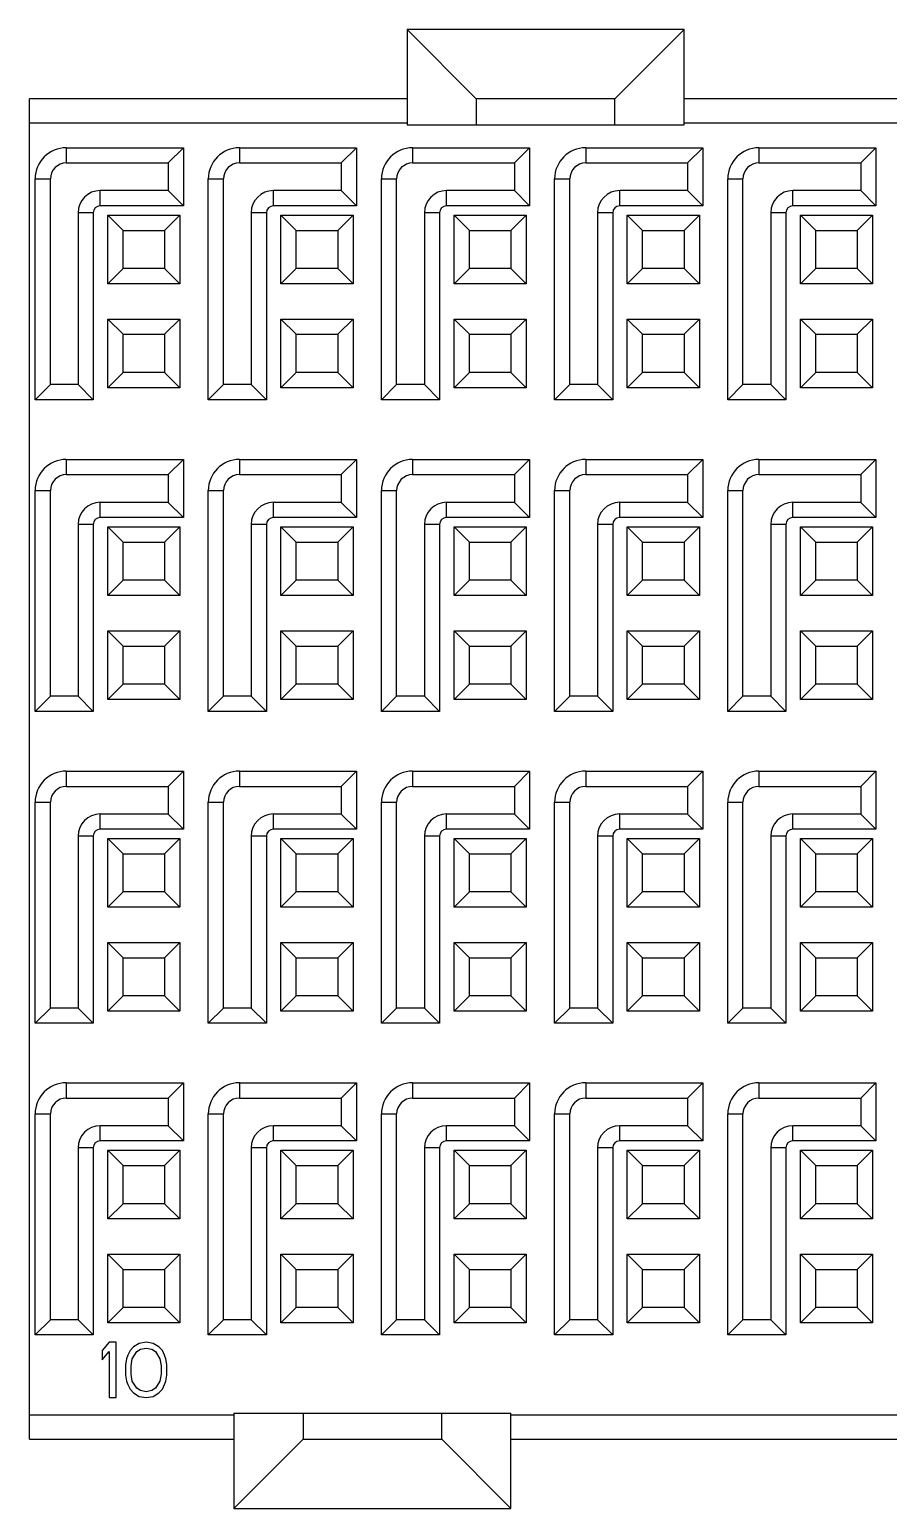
# Model space of a CAD drawing. Extents: x 0 to 420, y 0 to 297.
# Drawn here: x 103.05 to 115.45, y 86.64 to 107.99 of the extents above; entities that cross this region are included whole.
import ezdxf

# ---------------------------------------------------------------- set-up
doc = ezdxf.new("R2010")
doc.units = 0
doc.header["$LTSCALE"] = 23.1
doc.layers.get('0').update_dxf_attribs({"linetype": 'CONTINUOUS'})

msp = doc.modelspace()

# ---------------------------------------------------------------- linework, layer by layer
at = {"color": 7, "linetype": 'CONTINUOUS'}
for p, q in [((108.5, 107.987), (108.5, 106.612)), ((108.5, 107.987), (109.5, 106.987)), ((112.5, 107.987), (108.5, 107.987)), ((112.5, 107.987), (111.5, 106.987)), ((112.5, 106.612), (112.5, 107.987)), ((103.05, 87.638), (103.05, 106.987)), ((108.5, 106.987), (103.05, 106.987)), ((109.5, 106.987), (109.5, 106.612)), ((111.5, 106.987), (109.5, 106.987)), ((111.5, 106.612), (111.5, 106.987)), ((118.5, 106.987), (112.5, 106.987)), ((108.5, 106.638), (103.05, 106.638)), ((108.5, 106.612), (112.5, 106.612)), ((118.5, 106.638), (112.5, 106.638)), ((103.58, 106.282), (103.58, 106.062)), ((103.58, 106.282), (105.27, 106.282)), ((105.05, 106.062), (105.27, 106.282)), ((105.27, 106.282), (105.27, 105.442)), ((106.08, 106.282), (106.08, 106.062)), ((106.08, 106.282), (107.77, 106.282)), ((107.55, 106.062), (107.77, 106.282)), ((107.77, 106.282), (107.77, 105.442)), ((108.58, 106.282), (108.58, 106.062)), ((108.58, 106.282), (110.27, 106.282)), ((110.05, 106.062), (110.27, 106.282)), ((110.27, 106.282), (110.27, 105.442)), ((111.08, 106.282), (111.08, 106.062)), ((111.08, 106.282), (112.77, 106.282)), ((112.55, 106.062), (112.77, 106.282)), ((112.77, 106.282), (112.77, 105.442)), ((113.58, 106.282), (113.58, 106.062)), ((113.58, 106.282), (115.27, 106.282)), ((115.05, 106.062), (115.27, 106.282)), ((115.27, 106.282), (115.27, 105.442)), ((103.58, 106.062), (105.05, 106.062)), ((105.05, 106.062), (105.05, 105.662)), ((106.08, 106.062), (107.55, 106.062)), ((107.55, 106.062), (107.55, 105.662)), ((108.58, 106.062), (110.05, 106.062)), ((110.05, 106.062), (110.05, 105.662)), ((111.08, 106.062), (112.55, 106.062)), ((112.55, 106.062), (112.55, 105.662)), ((113.58, 106.062), (115.05, 106.062)), ((115.05, 106.062), (115.05, 105.662)), ((103.13, 102.642), (103.13, 105.832)), ((103.13, 105.832), (103.35, 105.832)), ((103.35, 102.862), (103.35, 105.832)), ((105.63, 102.642), (105.63, 105.832)), ((105.63, 105.832), (105.85, 105.832)), ((105.85, 102.862), (105.85, 105.832)), ((108.13, 102.642), (108.13, 105.832)), ((108.13, 105.832), (108.35, 105.832)), ((108.35, 102.862), (108.35, 105.832)), ((110.63, 102.642), (110.63, 105.832)), ((110.63, 105.832), (110.85, 105.832)), ((110.85, 102.862), (110.85, 105.832)), ((113.13, 102.642), (113.13, 105.832)), ((113.13, 105.832), (113.35, 105.832)), ((113.35, 102.862), (113.35, 105.832)), ((104.07, 105.442), (104.07, 105.662)), ((105.05, 105.662), (104.07, 105.662)), ((105.05, 105.662), (105.27, 105.442)), ((106.57, 105.442), (106.57, 105.662)), ((107.55, 105.662), (106.57, 105.662)), ((107.55, 105.662), (107.77, 105.442)), ((109.07, 105.442), (109.07, 105.662)), ((110.05, 105.662), (109.07, 105.662)), ((110.05, 105.662), (110.27, 105.442)), ((111.57, 105.442), (111.57, 105.662)), ((112.55, 105.662), (111.57, 105.662)), ((112.55, 105.662), (112.77, 105.442)), ((114.07, 105.442), (114.07, 105.662)), ((115.05, 105.662), (114.07, 105.662)), ((115.05, 105.662), (115.27, 105.442)), ((103.75, 105.343), (103.75, 102.862)), ((103.97, 105.343), (103.75, 105.343)), ((103.97, 105.343), (103.97, 102.642)), ((105.27, 105.442), (104.07, 105.442)), ((104.18, 104.317), (104.18, 105.308)), ((104.4, 105.088), (104.18, 105.308)), ((104.18, 105.308), (105.22, 105.308)), ((105, 105.088), (105.22, 105.308)), ((105.22, 105.308), (105.22, 104.317)), ((106.25, 105.343), (106.25, 102.862)), ((106.47, 105.343), (106.25, 105.343)), ((106.47, 105.343), (106.47, 102.642)), ((107.77, 105.442), (106.57, 105.442)), ((106.68, 104.317), (106.68, 105.308)), ((106.9, 105.088), (106.68, 105.308)), ((106.68, 105.308), (107.72, 105.308)), ((107.5, 105.088), (107.72, 105.308)), ((107.72, 105.308), (107.72, 104.317)), ((108.75, 105.343), (108.75, 102.862)), ((108.97, 105.343), (108.75, 105.343)), ((108.97, 105.343), (108.97, 102.642)), ((110.27, 105.442), (109.07, 105.442)), ((109.18, 104.317), (109.18, 105.308)), ((109.4, 105.088), (109.18, 105.308)), ((109.18, 105.308), (110.22, 105.308)), ((110, 105.088), (110.22, 105.308)), ((110.22, 105.308), (110.22, 104.317)), ((111.25, 105.343), (111.25, 102.862)), ((111.47, 105.343), (111.25, 105.343)), ((111.47, 105.343), (111.47, 102.642)), ((112.77, 105.442), (111.57, 105.442)), ((111.68, 104.317), (111.68, 105.308)), ((111.9, 105.088), (111.68, 105.308)), ((111.68, 105.308), (112.72, 105.308)), ((112.5, 105.088), (112.72, 105.308)), ((112.72, 105.308), (112.72, 104.317)), ((113.75, 105.343), (113.75, 102.862)), ((113.97, 105.343), (113.75, 105.343)), ((113.97, 105.343), (113.97, 102.642)), ((115.27, 105.442), (114.07, 105.442)), ((114.18, 104.317), (114.18, 105.308)), ((114.4, 105.088), (114.18, 105.308)), ((114.18, 105.308), (115.22, 105.308)), ((115, 105.088), (115.22, 105.308)), ((115.22, 105.308), (115.22, 104.317)), ((104.4, 104.537), (104.4, 105.088)), ((104.4, 105.088), (105, 105.088)), ((105, 105.088), (105, 104.537)), ((106.9, 104.537), (106.9, 105.088)), ((106.9, 105.088), (107.5, 105.088)), ((107.5, 105.088), (107.5, 104.537)), ((109.4, 104.537), (109.4, 105.088)), ((109.4, 105.088), (110, 105.088)), ((110, 105.088), (110, 104.537)), ((111.9, 104.537), (111.9, 105.088)), ((111.9, 105.088), (112.5, 105.088)), ((112.5, 105.088), (112.5, 104.537)), ((114.4, 104.537), (114.4, 105.088)), ((114.4, 105.088), (115, 105.088)), ((115, 105.088), (115, 104.537)), ((104.4, 104.537), (104.18, 104.317)), ((105, 104.537), (104.4, 104.537)), ((105, 104.537), (105.22, 104.317)), ((106.9, 104.537), (106.68, 104.317)), ((107.5, 104.537), (106.9, 104.537)), ((107.5, 104.537), (107.72, 104.317)), ((109.4, 104.537), (109.18, 104.317)), ((110, 104.537), (109.4, 104.537)), ((110, 104.537), (110.22, 104.317)), ((111.9, 104.537), (111.68, 104.317)), ((112.5, 104.537), (111.9, 104.537)), ((112.5, 104.537), (112.72, 104.317)), ((114.4, 104.537), (114.18, 104.317)), ((115, 104.537), (114.4, 104.537)), ((115, 104.537), (115.22, 104.317)), ((105.22, 104.317), (104.18, 104.317)), ((107.72, 104.317), (106.68, 104.317)), ((110.22, 104.317), (109.18, 104.317)), ((112.72, 104.317), (111.68, 104.317)), ((115.22, 104.317), (114.18, 104.317)), ((104.18, 102.817), (104.18, 103.808)), ((104.4, 103.588), (104.18, 103.808)), ((104.18, 103.808), (105.22, 103.808)), ((105, 103.588), (105.22, 103.808)), ((105.22, 103.808), (105.22, 102.817)), ((106.68, 102.817), (106.68, 103.808)), ((106.9, 103.588), (106.68, 103.808)), ((106.68, 103.808), (107.72, 103.808)), ((107.5, 103.588), (107.72, 103.808)), ((107.72, 103.808), (107.72, 102.817)), ((109.18, 102.817), (109.18, 103.808)), ((109.4, 103.588), (109.18, 103.808)), ((109.18, 103.808), (110.22, 103.808)), ((110, 103.588), (110.22, 103.808)), ((110.22, 103.808), (110.22, 102.817)), ((111.68, 102.817), (111.68, 103.808)), ((111.9, 103.588), (111.68, 103.808)), ((111.68, 103.808), (112.72, 103.808)), ((112.5, 103.588), (112.72, 103.808)), ((112.72, 103.808), (112.72, 102.817)), ((114.18, 102.817), (114.18, 103.808)), ((114.4, 103.588), (114.18, 103.808)), ((114.18, 103.808), (115.22, 103.808)), ((115, 103.588), (115.22, 103.808)), ((115.22, 103.808), (115.22, 102.817)), ((104.4, 103.037), (104.4, 103.588)), ((104.4, 103.588), (105, 103.588)), ((105, 103.588), (105, 103.037)), ((106.9, 103.037), (106.9, 103.588)), ((106.9, 103.588), (107.5, 103.588)), ((107.5, 103.588), (107.5, 103.037)), ((109.4, 103.037), (109.4, 103.588)), ((109.4, 103.588), (110, 103.588)), ((110, 103.588), (110, 103.037)), ((111.9, 103.037), (111.9, 103.588)), ((111.9, 103.588), (112.5, 103.588)), ((112.5, 103.588), (112.5, 103.037)), ((114.4, 103.037), (114.4, 103.588)), ((114.4, 103.588), (115, 103.588)), ((115, 103.588), (115, 103.037)), ((104.4, 103.037), (104.18, 102.817)), ((105, 103.037), (104.4, 103.037)), ((105, 103.037), (105.22, 102.817)), ((106.9, 103.037), (106.68, 102.817)), ((107.5, 103.037), (106.9, 103.037)), ((107.5, 103.037), (107.72, 102.817)), ((109.4, 103.037), (109.18, 102.817)), ((110, 103.037), (109.4, 103.037)), ((110, 103.037), (110.22, 102.817)), ((111.9, 103.037), (111.68, 102.817)), ((112.5, 103.037), (111.9, 103.037)), ((112.5, 103.037), (112.72, 102.817)), ((114.4, 103.037), (114.18, 102.817)), ((115, 103.037), (114.4, 103.037)), ((115, 103.037), (115.22, 102.817)), ((103.35, 102.862), (103.13, 102.642)), ((103.75, 102.862), (103.35, 102.862)), ((103.75, 102.862), (103.97, 102.642)), ((105.22, 102.817), (104.18, 102.817)), ((105.85, 102.862), (105.63, 102.642)), ((106.25, 102.862), (105.85, 102.862)), ((106.25, 102.862), (106.47, 102.642)), ((107.72, 102.817), (106.68, 102.817)), ((108.35, 102.862), (108.13, 102.642)), ((108.75, 102.862), (108.35, 102.862)), ((108.75, 102.862), (108.97, 102.642)), ((110.22, 102.817), (109.18, 102.817)), ((110.85, 102.862), (110.63, 102.642)), ((111.25, 102.862), (110.85, 102.862)), ((111.25, 102.862), (111.47, 102.642)), ((112.72, 102.817), (111.68, 102.817)), ((113.35, 102.862), (113.13, 102.642)), ((113.75, 102.862), (113.35, 102.862)), ((113.75, 102.862), (113.97, 102.642)), ((115.22, 102.817), (114.18, 102.817)), ((103.97, 102.642), (103.13, 102.642)), ((106.47, 102.642), (105.63, 102.642)), ((108.97, 102.642), (108.13, 102.642)), ((111.47, 102.642), (110.63, 102.642)), ((113.97, 102.642), (113.13, 102.642)), ((103.58, 101.782), (103.58, 101.562)), ((103.58, 101.782), (105.27, 101.782)), ((105.05, 101.562), (105.27, 101.782)), ((105.27, 101.782), (105.27, 100.942)), ((106.08, 101.782), (106.08, 101.562)), ((106.08, 101.782), (107.77, 101.782)), ((107.55, 101.562), (107.77, 101.782)), ((107.77, 101.782), (107.77, 100.942)), ((108.58, 101.782), (108.58, 101.562)), ((108.58, 101.782), (110.27, 101.782)), ((110.05, 101.562), (110.27, 101.782)), ((110.27, 101.782), (110.27, 100.942)), ((111.08, 101.782), (111.08, 101.562)), ((111.08, 101.782), (112.77, 101.782)), ((112.55, 101.562), (112.77, 101.782)), ((112.77, 101.782), (112.77, 100.942)), ((113.58, 101.782), (113.58, 101.562)), ((113.58, 101.782), (115.27, 101.782)), ((115.05, 101.562), (115.27, 101.782)), ((115.27, 101.782), (115.27, 100.942)), ((103.58, 101.562), (105.05, 101.562)), ((105.05, 101.562), (105.05, 101.162)), ((106.08, 101.562), (107.55, 101.562)), ((107.55, 101.562), (107.55, 101.162)), ((108.58, 101.562), (110.05, 101.562)), ((110.05, 101.562), (110.05, 101.162)), ((111.08, 101.562), (112.55, 101.562)), ((112.55, 101.562), (112.55, 101.162)), ((113.58, 101.562), (115.05, 101.562)), ((115.05, 101.562), (115.05, 101.162)), ((103.13, 98.142), (103.13, 101.332)), ((103.13, 101.332), (103.35, 101.332)), ((103.35, 98.362), (103.35, 101.332)), ((105.63, 98.142), (105.63, 101.332)), ((105.63, 101.332), (105.85, 101.332)), ((105.85, 98.362), (105.85, 101.332)), ((108.13, 98.142), (108.13, 101.332)), ((108.13, 101.332), (108.35, 101.332)), ((108.35, 98.362), (108.35, 101.332)), ((110.63, 98.142), (110.63, 101.332)), ((110.63, 101.332), (110.85, 101.332)), ((110.85, 98.362), (110.85, 101.332)), ((113.13, 98.142), (113.13, 101.332)), ((113.13, 101.332), (113.35, 101.332)), ((113.35, 98.362), (113.35, 101.332)), ((104.07, 100.942), (104.07, 101.162)), ((105.05, 101.162), (104.07, 101.162)), ((105.05, 101.162), (105.27, 100.942)), ((106.57, 100.942), (106.57, 101.162)), ((107.55, 101.162), (106.57, 101.162)), ((107.55, 101.162), (107.77, 100.942)), ((109.07, 100.942), (109.07, 101.162)), ((110.05, 101.162), (109.07, 101.162)), ((110.05, 101.162), (110.27, 100.942)), ((111.57, 100.942), (111.57, 101.162)), ((112.55, 101.162), (111.57, 101.162)), ((112.55, 101.162), (112.77, 100.942)), ((114.07, 100.942), (114.07, 101.162)), ((115.05, 101.162), (114.07, 101.162)), ((115.05, 101.162), (115.27, 100.942)), ((103.75, 100.843), (103.75, 98.362)), ((103.97, 100.843), (103.75, 100.843)), ((103.97, 100.843), (103.97, 98.142)), ((105.27, 100.942), (104.07, 100.942)), ((104.18, 99.817), (104.18, 100.808)), ((104.4, 100.588), (104.18, 100.808)), ((104.18, 100.808), (105.22, 100.808)), ((105, 100.588), (105.22, 100.808)), ((105.22, 100.808), (105.22, 99.817)), ((106.25, 100.843), (106.25, 98.362)), ((106.47, 100.843), (106.25, 100.843)), ((106.47, 100.843), (106.47, 98.142)), ((107.77, 100.942), (106.57, 100.942)), ((106.68, 99.817), (106.68, 100.808)), ((106.9, 100.588), (106.68, 100.808)), ((106.68, 100.808), (107.72, 100.808)), ((107.5, 100.588), (107.72, 100.808)), ((107.72, 100.808), (107.72, 99.817)), ((108.75, 100.843), (108.75, 98.362)), ((108.97, 100.843), (108.75, 100.843)), ((108.97, 100.843), (108.97, 98.142)), ((110.27, 100.942), (109.07, 100.942)), ((109.18, 99.817), (109.18, 100.808)), ((109.4, 100.588), (109.18, 100.808)), ((109.18, 100.808), (110.22, 100.808)), ((110, 100.588), (110.22, 100.808)), ((110.22, 100.808), (110.22, 99.817)), ((111.25, 100.843), (111.25, 98.362)), ((111.47, 100.843), (111.25, 100.843)), ((111.47, 100.843), (111.47, 98.142)), ((112.77, 100.942), (111.57, 100.942)), ((111.68, 99.817), (111.68, 100.808)), ((111.9, 100.588), (111.68, 100.808)), ((111.68, 100.808), (112.72, 100.808)), ((112.5, 100.588), (112.72, 100.808)), ((112.72, 100.808), (112.72, 99.817)), ((113.75, 100.843), (113.75, 98.362)), ((113.97, 100.843), (113.75, 100.843)), ((113.97, 100.843), (113.97, 98.142)), ((115.27, 100.942), (114.07, 100.942)), ((114.18, 99.817), (114.18, 100.808)), ((114.4, 100.588), (114.18, 100.808)), ((114.18, 100.808), (115.22, 100.808)), ((115, 100.588), (115.22, 100.808)), ((115.22, 100.808), (115.22, 99.817)), ((104.4, 100.037), (104.4, 100.588)), ((104.4, 100.588), (105, 100.588)), ((105, 100.588), (105, 100.037)), ((106.9, 100.037), (106.9, 100.588)), ((106.9, 100.588), (107.5, 100.588)), ((107.5, 100.588), (107.5, 100.037)), ((109.4, 100.037), (109.4, 100.588)), ((109.4, 100.588), (110, 100.588)), ((110, 100.588), (110, 100.037)), ((111.9, 100.037), (111.9, 100.588)), ((111.9, 100.588), (112.5, 100.588)), ((112.5, 100.588), (112.5, 100.037)), ((114.4, 100.037), (114.4, 100.588)), ((114.4, 100.588), (115, 100.588)), ((115, 100.588), (115, 100.037)), ((104.4, 100.037), (104.18, 99.817)), ((105, 100.037), (104.4, 100.037)), ((105, 100.037), (105.22, 99.817)), ((106.9, 100.037), (106.68, 99.817)), ((107.5, 100.037), (106.9, 100.037)), ((107.5, 100.037), (107.72, 99.817)), ((109.4, 100.037), (109.18, 99.817)), ((110, 100.037), (109.4, 100.037)), ((110, 100.037), (110.22, 99.817)), ((111.9, 100.037), (111.68, 99.817)), ((112.5, 100.037), (111.9, 100.037)), ((112.5, 100.037), (112.72, 99.817)), ((114.4, 100.037), (114.18, 99.817)), ((115, 100.037), (114.4, 100.037)), ((115, 100.037), (115.22, 99.817)), ((105.22, 99.817), (104.18, 99.817)), ((107.72, 99.817), (106.68, 99.817)), ((110.22, 99.817), (109.18, 99.817)), ((112.72, 99.817), (111.68, 99.817)), ((115.22, 99.817), (114.18, 99.817)), ((104.18, 98.317), (104.18, 99.308)), ((104.4, 99.088), (104.18, 99.308)), ((104.18, 99.308), (105.22, 99.308)), ((105, 99.088), (105.22, 99.308)), ((105.22, 99.308), (105.22, 98.317)), ((106.68, 98.317), (106.68, 99.308)), ((106.9, 99.088), (106.68, 99.308)), ((106.68, 99.308), (107.72, 99.308)), ((107.5, 99.088), (107.72, 99.308)), ((107.72, 99.308), (107.72, 98.317)), ((109.18, 98.317), (109.18, 99.308)), ((109.4, 99.088), (109.18, 99.308)), ((109.18, 99.308), (110.22, 99.308)), ((110, 99.088), (110.22, 99.308)), ((110.22, 99.308), (110.22, 98.317)), ((111.68, 98.317), (111.68, 99.308)), ((111.9, 99.088), (111.68, 99.308)), ((111.68, 99.308), (112.72, 99.308)), ((112.5, 99.088), (112.72, 99.308)), ((112.72, 99.308), (112.72, 98.317)), ((114.18, 98.317), (114.18, 99.308)), ((114.4, 99.088), (114.18, 99.308)), ((114.18, 99.308), (115.22, 99.308)), ((115, 99.088), (115.22, 99.308)), ((115.22, 99.308), (115.22, 98.317)), ((104.4, 98.537), (104.4, 99.088)), ((104.4, 99.088), (105, 99.088)), ((105, 99.088), (105, 98.537)), ((106.9, 98.537), (106.9, 99.088)), ((106.9, 99.088), (107.5, 99.088)), ((107.5, 99.088), (107.5, 98.537)), ((109.4, 98.537), (109.4, 99.088)), ((109.4, 99.088), (110, 99.088)), ((110, 99.088), (110, 98.537)), ((111.9, 98.537), (111.9, 99.088)), ((111.9, 99.088), (112.5, 99.088)), ((112.5, 99.088), (112.5, 98.537)), ((114.4, 98.537), (114.4, 99.088)), ((114.4, 99.088), (115, 99.088)), ((115, 99.088), (115, 98.537)), ((104.4, 98.537), (104.18, 98.317)), ((105, 98.537), (104.4, 98.537)), ((105, 98.537), (105.22, 98.317)), ((106.9, 98.537), (106.68, 98.317)), ((107.5, 98.537), (106.9, 98.537)), ((107.5, 98.537), (107.72, 98.317)), ((109.4, 98.537), (109.18, 98.317)), ((110, 98.537), (109.4, 98.537)), ((110, 98.537), (110.22, 98.317)), ((111.9, 98.537), (111.68, 98.317)), ((112.5, 98.537), (111.9, 98.537)), ((112.5, 98.537), (112.72, 98.317)), ((114.4, 98.537), (114.18, 98.317)), ((115, 98.537), (114.4, 98.537)), ((115, 98.537), (115.22, 98.317)), ((103.35, 98.362), (103.13, 98.142)), ((103.75, 98.362), (103.35, 98.362)), ((103.75, 98.362), (103.97, 98.142)), ((105.22, 98.317), (104.18, 98.317)), ((105.85, 98.362), (105.63, 98.142)), ((106.25, 98.362), (105.85, 98.362)), ((106.25, 98.362), (106.47, 98.142)), ((107.72, 98.317), (106.68, 98.317)), ((108.35, 98.362), (108.13, 98.142)), ((108.75, 98.362), (108.35, 98.362)), ((108.75, 98.362), (108.97, 98.142)), ((110.22, 98.317), (109.18, 98.317)), ((110.85, 98.362), (110.63, 98.142)), ((111.25, 98.362), (110.85, 98.362)), ((111.25, 98.362), (111.47, 98.142)), ((112.72, 98.317), (111.68, 98.317)), ((113.35, 98.362), (113.13, 98.142)), ((113.75, 98.362), (113.35, 98.362)), ((113.75, 98.362), (113.97, 98.142)), ((115.22, 98.317), (114.18, 98.317)), ((103.97, 98.142), (103.13, 98.142)), ((106.47, 98.142), (105.63, 98.142)), ((108.97, 98.142), (108.13, 98.142)), ((111.47, 98.142), (110.63, 98.142)), ((113.97, 98.142), (113.13, 98.142)), ((103.58, 97.282), (103.58, 97.062)), ((103.58, 97.282), (105.27, 97.282)), ((105.05, 97.062), (105.27, 97.282)), ((105.27, 97.282), (105.27, 96.442)), ((106.08, 97.282), (106.08, 97.062)), ((106.08, 97.282), (107.77, 97.282)), ((107.55, 97.062), (107.77, 97.282)), ((107.77, 97.282), (107.77, 96.442)), ((108.58, 97.282), (108.58, 97.062)), ((108.58, 97.282), (110.27, 97.282)), ((110.05, 97.062), (110.27, 97.282)), ((110.27, 97.282), (110.27, 96.442)), ((111.08, 97.282), (111.08, 97.062)), ((111.08, 97.282), (112.77, 97.282)), ((112.55, 97.062), (112.77, 97.282)), ((112.77, 97.282), (112.77, 96.442)), ((113.58, 97.282), (113.58, 97.062)), ((113.58, 97.282), (115.27, 97.282)), ((115.05, 97.062), (115.27, 97.282)), ((115.27, 97.282), (115.27, 96.442)), ((103.58, 97.062), (105.05, 97.062)), ((105.05, 97.062), (105.05, 96.662)), ((106.08, 97.062), (107.55, 97.062)), ((107.55, 97.062), (107.55, 96.662)), ((108.58, 97.062), (110.05, 97.062)), ((110.05, 97.062), (110.05, 96.662)), ((111.08, 97.062), (112.55, 97.062)), ((112.55, 97.062), (112.55, 96.662)), ((113.58, 97.062), (115.05, 97.062)), ((115.05, 97.062), (115.05, 96.662)), ((103.13, 93.642), (103.13, 96.832)), ((103.13, 96.832), (103.35, 96.832)), ((103.35, 93.862), (103.35, 96.832)), ((105.63, 93.642), (105.63, 96.832)), ((105.63, 96.832), (105.85, 96.832)), ((105.85, 93.862), (105.85, 96.832)), ((108.13, 93.642), (108.13, 96.832)), ((108.13, 96.832), (108.35, 96.832)), ((108.35, 93.862), (108.35, 96.832)), ((110.63, 93.642), (110.63, 96.832)), ((110.63, 96.832), (110.85, 96.832)), ((110.85, 93.862), (110.85, 96.832)), ((113.13, 93.642), (113.13, 96.832)), ((113.13, 96.832), (113.35, 96.832)), ((113.35, 93.862), (113.35, 96.832)), ((104.07, 96.442), (104.07, 96.662)), ((105.05, 96.662), (104.07, 96.662)), ((105.05, 96.662), (105.27, 96.442)), ((106.57, 96.442), (106.57, 96.662)), ((107.55, 96.662), (106.57, 96.662)), ((107.55, 96.662), (107.77, 96.442)), ((109.07, 96.442), (109.07, 96.662)), ((110.05, 96.662), (109.07, 96.662)), ((110.05, 96.662), (110.27, 96.442)), ((111.57, 96.442), (111.57, 96.662)), ((112.55, 96.662), (111.57, 96.662)), ((112.55, 96.662), (112.77, 96.442)), ((114.07, 96.442), (114.07, 96.662)), ((115.05, 96.662), (114.07, 96.662)), ((115.05, 96.662), (115.27, 96.442)), ((103.75, 96.343), (103.75, 93.862)), ((103.97, 96.343), (103.75, 96.343)), ((103.97, 96.343), (103.97, 93.642)), ((105.27, 96.442), (104.07, 96.442)), ((104.18, 95.317), (104.18, 96.308)), ((104.4, 96.088), (104.18, 96.308)), ((104.18, 96.308), (105.22, 96.308)), ((105, 96.088), (105.22, 96.308)), ((105.22, 96.308), (105.22, 95.317)), ((106.25, 96.343), (106.25, 93.862)), ((106.47, 96.343), (106.25, 96.343)), ((106.47, 96.343), (106.47, 93.642)), ((107.77, 96.442), (106.57, 96.442)), ((106.68, 95.317), (106.68, 96.308)), ((106.9, 96.088), (106.68, 96.308)), ((106.68, 96.308), (107.72, 96.308)), ((107.5, 96.088), (107.72, 96.308)), ((107.72, 96.308), (107.72, 95.317)), ((108.75, 96.343), (108.75, 93.862)), ((108.97, 96.343), (108.75, 96.343)), ((108.97, 96.343), (108.97, 93.642)), ((110.27, 96.442), (109.07, 96.442)), ((109.18, 95.317), (109.18, 96.308)), ((109.4, 96.088), (109.18, 96.308)), ((109.18, 96.308), (110.22, 96.308)), ((110, 96.088), (110.22, 96.308)), ((110.22, 96.308), (110.22, 95.317)), ((111.25, 96.343), (111.25, 93.862)), ((111.47, 96.343), (111.25, 96.343)), ((111.47, 96.343), (111.47, 93.642)), ((112.77, 96.442), (111.57, 96.442)), ((111.68, 95.317), (111.68, 96.308)), ((111.9, 96.088), (111.68, 96.308)), ((111.68, 96.308), (112.72, 96.308)), ((112.5, 96.088), (112.72, 96.308)), ((112.72, 96.308), (112.72, 95.317)), ((113.75, 96.343), (113.75, 93.862)), ((113.97, 96.343), (113.75, 96.343)), ((113.97, 96.343), (113.97, 93.642)), ((115.27, 96.442), (114.07, 96.442)), ((114.18, 95.317), (114.18, 96.308)), ((114.18, 96.308), (115.22, 96.308)), ((114.4, 96.088), (114.18, 96.308)), ((115, 96.088), (115.22, 96.308)), ((115.22, 96.308), (115.22, 95.317)), ((104.4, 95.537), (104.4, 96.088)), ((104.4, 96.088), (105, 96.088)), ((105, 96.088), (105, 95.537)), ((106.9, 95.537), (106.9, 96.088)), ((106.9, 96.088), (107.5, 96.088)), ((107.5, 96.088), (107.5, 95.537)), ((109.4, 95.537), (109.4, 96.088)), ((109.4, 96.088), (110, 96.088)), ((110, 96.088), (110, 95.537)), ((111.9, 95.537), (111.9, 96.088)), ((111.9, 96.088), (112.5, 96.088)), ((112.5, 96.088), (112.5, 95.537)), ((114.4, 95.537), (114.4, 96.088)), ((114.4, 96.088), (115, 96.088)), ((115, 96.088), (115, 95.537)), ((104.4, 95.537), (104.18, 95.317)), ((105, 95.537), (104.4, 95.537)), ((105, 95.537), (105.22, 95.317)), ((106.9, 95.537), (106.68, 95.317)), ((107.5, 95.537), (106.9, 95.537)), ((107.5, 95.537), (107.72, 95.317)), ((109.4, 95.537), (109.18, 95.317)), ((110, 95.537), (109.4, 95.537)), ((110, 95.537), (110.22, 95.317)), ((111.9, 95.537), (111.68, 95.317)), ((112.5, 95.537), (111.9, 95.537)), ((112.5, 95.537), (112.72, 95.317)), ((114.4, 95.537), (114.18, 95.317)), ((115, 95.537), (114.4, 95.537)), ((115, 95.537), (115.22, 95.317)), ((105.22, 95.317), (104.18, 95.317)), ((107.72, 95.317), (106.68, 95.317)), ((110.22, 95.317), (109.18, 95.317)), ((112.72, 95.317), (111.68, 95.317)), ((115.22, 95.317), (114.18, 95.317)), ((104.18, 93.817), (104.18, 94.808)), ((104.4, 94.588), (104.18, 94.808)), ((104.18, 94.808), (105.22, 94.808)), ((105, 94.588), (105.22, 94.808)), ((105.22, 94.808), (105.22, 93.817)), ((106.68, 93.817), (106.68, 94.808)), ((106.9, 94.588), (106.68, 94.808)), ((106.68, 94.808), (107.72, 94.808)), ((107.5, 94.588), (107.72, 94.808)), ((107.72, 94.808), (107.72, 93.817)), ((109.18, 93.817), (109.18, 94.808)), ((109.4, 94.588), (109.18, 94.808)), ((109.18, 94.808), (110.22, 94.808)), ((110, 94.588), (110.22, 94.808)), ((110.22, 94.808), (110.22, 93.817)), ((111.9, 94.588), (111.68, 94.808)), ((111.68, 93.817), (111.68, 94.808)), ((111.68, 94.808), (112.72, 94.808)), ((112.5, 94.588), (112.72, 94.808)), ((112.72, 94.808), (112.72, 93.817)), ((114.18, 94.808), (115.22, 94.808)), ((114.4, 94.588), (114.18, 94.808)), ((114.18, 93.817), (114.18, 94.808)), ((115, 94.588), (115.22, 94.808)), ((115.22, 94.808), (115.22, 93.817)), ((104.4, 94.037), (104.4, 94.588)), ((104.4, 94.588), (105, 94.588)), ((105, 94.588), (105, 94.037)), ((106.9, 94.037), (106.9, 94.588)), ((106.9, 94.588), (107.5, 94.588)), ((107.5, 94.588), (107.5, 94.037)), ((109.4, 94.037), (109.4, 94.588)), ((109.4, 94.588), (110, 94.588)), ((110, 94.588), (110, 94.037)), ((111.9, 94.037), (111.9, 94.588)), ((111.9, 94.588), (112.5, 94.588)), ((112.5, 94.588), (112.5, 94.037)), ((114.4, 94.588), (115, 94.588)), ((114.4, 94.037), (114.4, 94.588)), ((115, 94.588), (115, 94.037)), ((104.4, 94.037), (104.18, 93.817)), ((105, 94.037), (104.4, 94.037)), ((105, 94.037), (105.22, 93.817)), ((106.9, 94.037), (106.68, 93.817)), ((107.5, 94.037), (106.9, 94.037)), ((107.5, 94.037), (107.72, 93.817)), ((109.4, 94.037), (109.18, 93.817)), ((110, 94.037), (109.4, 94.037)), ((110, 94.037), (110.22, 93.817)), ((111.9, 94.037), (111.68, 93.817)), ((112.5, 94.037), (111.9, 94.037)), ((112.5, 94.037), (112.72, 93.817)), ((114.4, 94.037), (114.18, 93.817)), ((115, 94.037), (114.4, 94.037)), ((115, 94.037), (115.22, 93.817)), ((103.35, 93.862), (103.13, 93.642)), ((103.75, 93.862), (103.35, 93.862)), ((103.75, 93.862), (103.97, 93.642)), ((105.22, 93.817), (104.18, 93.817)), ((105.85, 93.862), (105.63, 93.642)), ((106.25, 93.862), (105.85, 93.862)), ((106.25, 93.862), (106.47, 93.642)), ((107.72, 93.817), (106.68, 93.817)), ((108.35, 93.862), (108.13, 93.642)), ((108.75, 93.862), (108.35, 93.862)), ((108.75, 93.862), (108.97, 93.642)), ((110.22, 93.817), (109.18, 93.817)), ((110.85, 93.862), (110.63, 93.642)), ((111.25, 93.862), (110.85, 93.862)), ((111.25, 93.862), (111.47, 93.642)), ((112.72, 93.817), (111.68, 93.817)), ((113.35, 93.862), (113.13, 93.642)), ((113.75, 93.862), (113.35, 93.862)), ((113.75, 93.862), (113.97, 93.642)), ((115.22, 93.817), (114.18, 93.817)), ((103.97, 93.642), (103.13, 93.642)), ((106.47, 93.642), (105.63, 93.642)), ((108.97, 93.642), (108.13, 93.642)), ((111.47, 93.642), (110.63, 93.642)), ((113.97, 93.642), (113.13, 93.642)), ((103.58, 92.782), (103.58, 92.562)), ((103.58, 92.782), (105.27, 92.782)), ((105.05, 92.562), (105.27, 92.782)), ((105.27, 92.782), (105.27, 91.942)), ((106.08, 92.782), (106.08, 92.562)), ((106.08, 92.782), (107.77, 92.782)), ((107.55, 92.562), (107.77, 92.782)), ((107.77, 92.782), (107.77, 91.942)), ((108.58, 92.782), (108.58, 92.562)), ((108.58, 92.782), (110.27, 92.782)), ((110.05, 92.562), (110.27, 92.782)), ((110.27, 92.782), (110.27, 91.942)), ((111.08, 92.782), (111.08, 92.562)), ((111.08, 92.782), (112.77, 92.782)), ((112.55, 92.562), (112.77, 92.782)), ((112.77, 92.782), (112.77, 91.942)), ((113.58, 92.782), (115.27, 92.782)), ((113.58, 92.782), (113.58, 92.562)), ((115.05, 92.562), (115.27, 92.782)), ((115.27, 92.782), (115.27, 91.942)), ((103.58, 92.562), (105.05, 92.562)), ((105.05, 92.562), (105.05, 92.162)), ((106.08, 92.562), (107.55, 92.562)), ((107.55, 92.562), (107.55, 92.162)), ((108.58, 92.562), (110.05, 92.562)), ((110.05, 92.562), (110.05, 92.162)), ((111.08, 92.562), (112.55, 92.562)), ((112.55, 92.562), (112.55, 92.162)), ((113.58, 92.562), (115.05, 92.562)), ((115.05, 92.562), (115.05, 92.162)), ((103.13, 89.142), (103.13, 92.332)), ((103.13, 92.332), (103.35, 92.332)), ((103.35, 89.362), (103.35, 92.332)), ((105.63, 89.142), (105.63, 92.332)), ((105.63, 92.332), (105.85, 92.332)), ((105.85, 89.362), (105.85, 92.332)), ((108.13, 89.142), (108.13, 92.332)), ((108.13, 92.332), (108.35, 92.332)), ((108.35, 89.362), (108.35, 92.332)), ((110.63, 89.142), (110.63, 92.332)), ((110.63, 92.332), (110.85, 92.332)), ((110.85, 89.362), (110.85, 92.332)), ((113.13, 92.332), (113.35, 92.332)), ((113.13, 89.142), (113.13, 92.332)), ((113.35, 89.362), (113.35, 92.332)), ((104.07, 91.942), (104.07, 92.162)), ((105.05, 92.162), (104.07, 92.162)), ((105.05, 92.162), (105.27, 91.942)), ((106.57, 91.942), (106.57, 92.162)), ((107.55, 92.162), (106.57, 92.162)), ((107.55, 92.162), (107.77, 91.942)), ((109.07, 91.942), (109.07, 92.162)), ((110.05, 92.162), (109.07, 92.162)), ((110.05, 92.162), (110.27, 91.942)), ((112.55, 92.162), (111.57, 92.162)), ((111.57, 91.942), (111.57, 92.162)), ((112.55, 92.162), (112.77, 91.942)), ((115.05, 92.162), (114.07, 92.162)), ((114.07, 91.942), (114.07, 92.162)), ((115.05, 92.162), (115.27, 91.942)), ((103.75, 91.843), (103.75, 89.362)), ((103.97, 91.843), (103.75, 91.843)), ((103.97, 91.843), (103.97, 89.142)), ((105.27, 91.942), (104.07, 91.942)), ((104.4, 91.588), (104.18, 91.808)), ((104.18, 90.817), (104.18, 91.808)), ((104.18, 91.808), (105.22, 91.808)), ((105, 91.588), (105.22, 91.808)), ((105.22, 91.808), (105.22, 90.817)), ((106.25, 91.843), (106.25, 89.362)), ((106.47, 91.843), (106.25, 91.843)), ((106.47, 91.843), (106.47, 89.142)), ((107.77, 91.942), (106.57, 91.942)), ((106.9, 91.588), (106.68, 91.808)), ((106.68, 90.817), (106.68, 91.808)), ((106.68, 91.808), (107.72, 91.808)), ((107.5, 91.588), (107.72, 91.808)), ((107.72, 91.808), (107.72, 90.817)), ((108.75, 91.843), (108.75, 89.362)), ((108.97, 91.843), (108.75, 91.843)), ((108.97, 91.843), (108.97, 89.142)), ((110.27, 91.942), (109.07, 91.942)), ((109.4, 91.588), (109.18, 91.808)), ((109.18, 90.817), (109.18, 91.808)), ((109.18, 91.808), (110.22, 91.808)), ((110, 91.588), (110.22, 91.808)), ((110.22, 91.808), (110.22, 90.817)), ((111.47, 91.843), (111.25, 91.843)), ((111.25, 91.843), (111.25, 89.362)), ((111.47, 91.843), (111.47, 89.142)), ((112.77, 91.942), (111.57, 91.942)), ((111.9, 91.588), (111.68, 91.808)), ((111.68, 91.808), (112.72, 91.808)), ((111.68, 90.817), (111.68, 91.808)), ((112.5, 91.588), (112.72, 91.808)), ((112.72, 91.808), (112.72, 90.817)), ((113.97, 91.843), (113.75, 91.843)), ((113.75, 91.843), (113.75, 89.362)), ((113.97, 91.843), (113.97, 89.142)), ((115.27, 91.942), (114.07, 91.942)), ((114.18, 91.808), (115.22, 91.808)), ((114.4, 91.588), (114.18, 91.808)), ((114.18, 90.817), (114.18, 91.808)), ((115, 91.588), (115.22, 91.808)), ((115.22, 91.808), (115.22, 90.817)), ((104.4, 91.037), (104.4, 91.588)), ((104.4, 91.588), (105, 91.588)), ((105, 91.588), (105, 91.037)), ((106.9, 91.037), (106.9, 91.588)), ((106.9, 91.588), (107.5, 91.588)), ((107.5, 91.588), (107.5, 91.037)), ((109.4, 91.037), (109.4, 91.588)), ((109.4, 91.588), (110, 91.588)), ((110, 91.588), (110, 91.037)), ((111.9, 91.588), (112.5, 91.588)), ((111.9, 91.037), (111.9, 91.588)), ((112.5, 91.588), (112.5, 91.037)), ((114.4, 91.588), (115, 91.588)), ((114.4, 91.037), (114.4, 91.588)), ((115, 91.588), (115, 91.037)), ((104.4, 91.037), (104.18, 90.817)), ((105, 91.037), (104.4, 91.037)), ((105, 91.037), (105.22, 90.817)), ((106.9, 91.037), (106.68, 90.817)), ((107.5, 91.037), (106.9, 91.037)), ((107.5, 91.037), (107.72, 90.817)), ((109.4, 91.037), (109.18, 90.817)), ((110, 91.037), (109.4, 91.037)), ((110, 91.037), (110.22, 90.817)), ((111.9, 91.037), (111.68, 90.817)), ((112.5, 91.037), (111.9, 91.037)), ((112.5, 91.037), (112.72, 90.817)), ((114.4, 91.037), (114.18, 90.817)), ((115, 91.037), (114.4, 91.037)), ((115, 91.037), (115.22, 90.817)), ((105.22, 90.817), (104.18, 90.817)), ((107.72, 90.817), (106.68, 90.817)), ((110.22, 90.817), (109.18, 90.817)), ((112.72, 90.817), (111.68, 90.817)), ((115.22, 90.817), (114.18, 90.817)), ((104.4, 90.088), (104.18, 90.308)), ((104.18, 89.317), (104.18, 90.308)), ((104.18, 90.308), (105.22, 90.308)), ((105, 90.088), (105.22, 90.308)), ((105.22, 90.308), (105.22, 89.317)), ((106.9, 90.088), (106.68, 90.308)), ((106.68, 89.317), (106.68, 90.308)), ((106.68, 90.308), (107.72, 90.308)), ((107.5, 90.088), (107.72, 90.308)), ((107.72, 90.308), (107.72, 89.317)), ((109.4, 90.088), (109.18, 90.308)), ((109.18, 90.308), (110.22, 90.308)), ((109.18, 89.317), (109.18, 90.308)), ((110, 90.088), (110.22, 90.308)), ((110.22, 90.308), (110.22, 89.317)), ((111.9, 90.088), (111.68, 90.308)), ((111.68, 90.308), (112.72, 90.308)), ((111.68, 89.317), (111.68, 90.308)), ((112.5, 90.088), (112.72, 90.308)), ((112.72, 90.308), (112.72, 89.317)), ((114.18, 90.308), (115.22, 90.308)), ((114.4, 90.088), (114.18, 90.308)), ((114.18, 89.317), (114.18, 90.308)), ((115, 90.088), (115.22, 90.308)), ((115.22, 90.308), (115.22, 89.317)), ((104.4, 89.537), (104.4, 90.088)), ((104.4, 90.088), (105, 90.088)), ((105, 90.088), (105, 89.537)), ((106.9, 89.537), (106.9, 90.088)), ((106.9, 90.088), (107.5, 90.088)), ((107.5, 90.088), (107.5, 89.537)), ((109.4, 90.088), (110, 90.088)), ((109.4, 89.537), (109.4, 90.088)), ((110, 90.088), (110, 89.537)), ((111.9, 90.088), (112.5, 90.088)), ((111.9, 89.537), (111.9, 90.088)), ((112.5, 90.088), (112.5, 89.537)), ((114.4, 90.088), (115, 90.088)), ((114.4, 89.537), (114.4, 90.088)), ((115, 90.088), (115, 89.537)), ((104.4, 89.537), (104.18, 89.317)), ((105, 89.537), (104.4, 89.537)), ((105, 89.537), (105.22, 89.317)), ((106.9, 89.537), (106.68, 89.317)), ((107.5, 89.537), (106.9, 89.537)), ((107.5, 89.537), (107.72, 89.317)), ((109.4, 89.537), (109.18, 89.317)), ((110, 89.537), (109.4, 89.537)), ((110, 89.537), (110.22, 89.317)), ((111.9, 89.537), (111.68, 89.317)), ((112.5, 89.537), (111.9, 89.537)), ((112.5, 89.537), (112.72, 89.317)), ((114.4, 89.537), (114.18, 89.317)), ((115, 89.537), (114.4, 89.537)), ((115, 89.537), (115.22, 89.317)), ((103.35, 89.362), (103.13, 89.142)), ((103.75, 89.362), (103.35, 89.362)), ((103.75, 89.362), (103.97, 89.142)), ((105.22, 89.317), (104.18, 89.317)), ((105.85, 89.362), (105.63, 89.142)), ((106.25, 89.362), (105.85, 89.362)), ((106.25, 89.362), (106.47, 89.142)), ((107.72, 89.317), (106.68, 89.317)), ((108.35, 89.362), (108.13, 89.142)), ((108.75, 89.362), (108.35, 89.362)), ((108.75, 89.362), (108.97, 89.142)), ((110.22, 89.317), (109.18, 89.317)), ((110.85, 89.362), (110.63, 89.142)), ((111.25, 89.362), (110.85, 89.362)), ((111.25, 89.362), (111.47, 89.142)), ((112.72, 89.317), (111.68, 89.317)), ((113.35, 89.362), (113.13, 89.142)), ((113.75, 89.362), (113.35, 89.362)), ((113.75, 89.362), (113.97, 89.142)), ((115.22, 89.317), (114.18, 89.317)), ((103.97, 89.142), (103.13, 89.142)), ((104.2, 89.037), (104.1, 88.918)), ((104.3, 89.037), (104.2, 89.037)), ((104.3, 88.237), (104.3, 89.037)), ((104.733, 89.037), (104.633, 89.02)), ((104.833, 89.02), (104.733, 89.037)), ((106.47, 89.142), (105.63, 89.142)), ((108.97, 89.142), (108.13, 89.142)), ((111.47, 89.142), (110.63, 89.142)), ((113.97, 89.142), (113.13, 89.142)), ((104.1, 88.918), (104.1, 88.782)), ((104.1, 88.782), (104.2, 88.901)), ((104.2, 88.901), (104.2, 88.237)), ((104.467, 88.85), (104.45, 88.799)), ((104.5, 88.918), (104.467, 88.85)), ((104.55, 88.969), (104.5, 88.918)), ((104.533, 88.799), (104.6, 88.901)), ((104.633, 89.02), (104.55, 88.969)), ((104.6, 88.901), (104.65, 88.935)), ((104.65, 88.935), (104.733, 88.952)), ((104.733, 88.952), (104.817, 88.935)), ((104.817, 88.935), (104.867, 88.901)), ((104.917, 88.969), (104.833, 89.02)), ((104.867, 88.901), (104.933, 88.799)), ((104.967, 88.918), (104.917, 88.969)), ((105, 88.85), (104.967, 88.918)), ((105.017, 88.799), (105, 88.85)), ((104.45, 88.799), (104.433, 88.714)), ((104.433, 88.714), (104.433, 88.561)), ((104.517, 88.697), (104.533, 88.799)), ((104.517, 88.578), (104.517, 88.697)), ((104.933, 88.799), (104.95, 88.697)), ((104.95, 88.697), (104.95, 88.578)), ((105.033, 88.714), (105.017, 88.799)), ((105.033, 88.561), (105.033, 88.714)), ((104.433, 88.561), (104.45, 88.476)), ((104.45, 88.476), (104.467, 88.425)), ((104.467, 88.425), (104.5, 88.357)), ((104.533, 88.476), (104.517, 88.578)), ((104.6, 88.374), (104.533, 88.476)), ((104.933, 88.476), (104.867, 88.374)), ((104.95, 88.578), (104.933, 88.476)), ((104.967, 88.357), (105, 88.425)), ((105, 88.425), (105.017, 88.476)), ((105.017, 88.476), (105.033, 88.561)), ((104.2, 88.237), (104.3, 88.237)), ((104.5, 88.357), (104.55, 88.306)), ((104.55, 88.306), (104.633, 88.255)), ((104.65, 88.34), (104.6, 88.374)), ((104.633, 88.255), (104.733, 88.237)), ((104.733, 88.323), (104.65, 88.34)), ((104.817, 88.34), (104.733, 88.323)), ((104.733, 88.237), (104.833, 88.255)), ((104.867, 88.374), (104.817, 88.34)), ((104.833, 88.255), (104.917, 88.306)), ((104.917, 88.306), (104.967, 88.357)), ((103.05, 87.987), (106, 87.987)), ((106, 88.013), (106, 86.638)), ((106, 88.013), (110, 88.013)), ((107, 88.013), (107, 87.638)), ((109, 87.638), (109, 88.013)), ((110, 86.638), (110, 88.013)), ((110, 87.987), (121, 87.987)), ((103.05, 87.638), (106, 87.638)), ((106, 86.638), (107, 87.638)), ((107, 87.638), (109, 87.638)), ((110, 86.638), (109, 87.638)), ((110, 87.638), (121, 87.638)), ((106, 86.638), (110, 86.638))]:
    msp.add_line(p, q, dxfattribs=at)
for centre, radius in [((103.58, 105.832), 0.45), ((106.08, 105.832), 0.45), ((108.58, 105.832), 0.45), ((111.08, 105.832), 0.45), ((113.58, 105.832), 0.45), ((103.58, 105.832), 0.23), ((106.08, 105.832), 0.23), ((108.58, 105.832), 0.23), ((111.08, 105.832), 0.23), ((113.58, 105.832), 0.23), ((104.07, 105.343), 0.32), ((106.57, 105.343), 0.32), ((109.07, 105.343), 0.32), ((111.57, 105.343), 0.32), ((114.07, 105.343), 0.32), ((104.07, 105.343), 0.1), ((106.57, 105.343), 0.1), ((109.07, 105.343), 0.1), ((111.57, 105.343), 0.1), ((114.07, 105.343), 0.1), ((103.58, 101.332), 0.45), ((106.08, 101.332), 0.45), ((108.58, 101.332), 0.45), ((111.08, 101.332), 0.45), ((113.58, 101.332), 0.45), ((103.58, 101.332), 0.23), ((106.08, 101.332), 0.23), ((108.58, 101.332), 0.23), ((111.08, 101.332), 0.23), ((113.58, 101.332), 0.23), ((104.07, 100.843), 0.32), ((106.57, 100.843), 0.32), ((109.07, 100.843), 0.32), ((111.57, 100.843), 0.32), ((114.07, 100.843), 0.32), ((104.07, 100.843), 0.1), ((106.57, 100.843), 0.1), ((109.07, 100.843), 0.1), ((111.57, 100.843), 0.1), ((114.07, 100.843), 0.1), ((103.58, 96.832), 0.45), ((106.08, 96.832), 0.45), ((108.58, 96.832), 0.45), ((111.08, 96.832), 0.45), ((113.58, 96.832), 0.45), ((103.58, 96.832), 0.23), ((106.08, 96.832), 0.23), ((108.58, 96.832), 0.23), ((111.08, 96.832), 0.23), ((113.58, 96.832), 0.23), ((104.07, 96.343), 0.32), ((106.57, 96.343), 0.32), ((109.07, 96.343), 0.32), ((111.57, 96.343), 0.32), ((114.07, 96.343), 0.32), ((104.07, 96.343), 0.1), ((106.57, 96.343), 0.1), ((109.07, 96.343), 0.1), ((111.57, 96.343), 0.1), ((114.07, 96.343), 0.1), ((103.58, 92.332), 0.45), ((106.08, 92.332), 0.45), ((108.58, 92.332), 0.45), ((111.08, 92.332), 0.45), ((113.58, 92.332), 0.45), ((103.58, 92.332), 0.23), ((106.08, 92.332), 0.23), ((108.58, 92.332), 0.23), ((111.08, 92.332), 0.23), ((113.58, 92.332), 0.23), ((104.07, 91.843), 0.32), ((106.57, 91.843), 0.32), ((109.07, 91.843), 0.32), ((111.57, 91.843), 0.32), ((114.07, 91.843), 0.32), ((104.07, 91.843), 0.1), ((106.57, 91.843), 0.1), ((109.07, 91.843), 0.1), ((111.57, 91.843), 0.1), ((114.07, 91.843), 0.1)]:
    msp.add_arc(centre, radius, 90, 180, dxfattribs=at)

doc.saveas('drawing.dxf')
